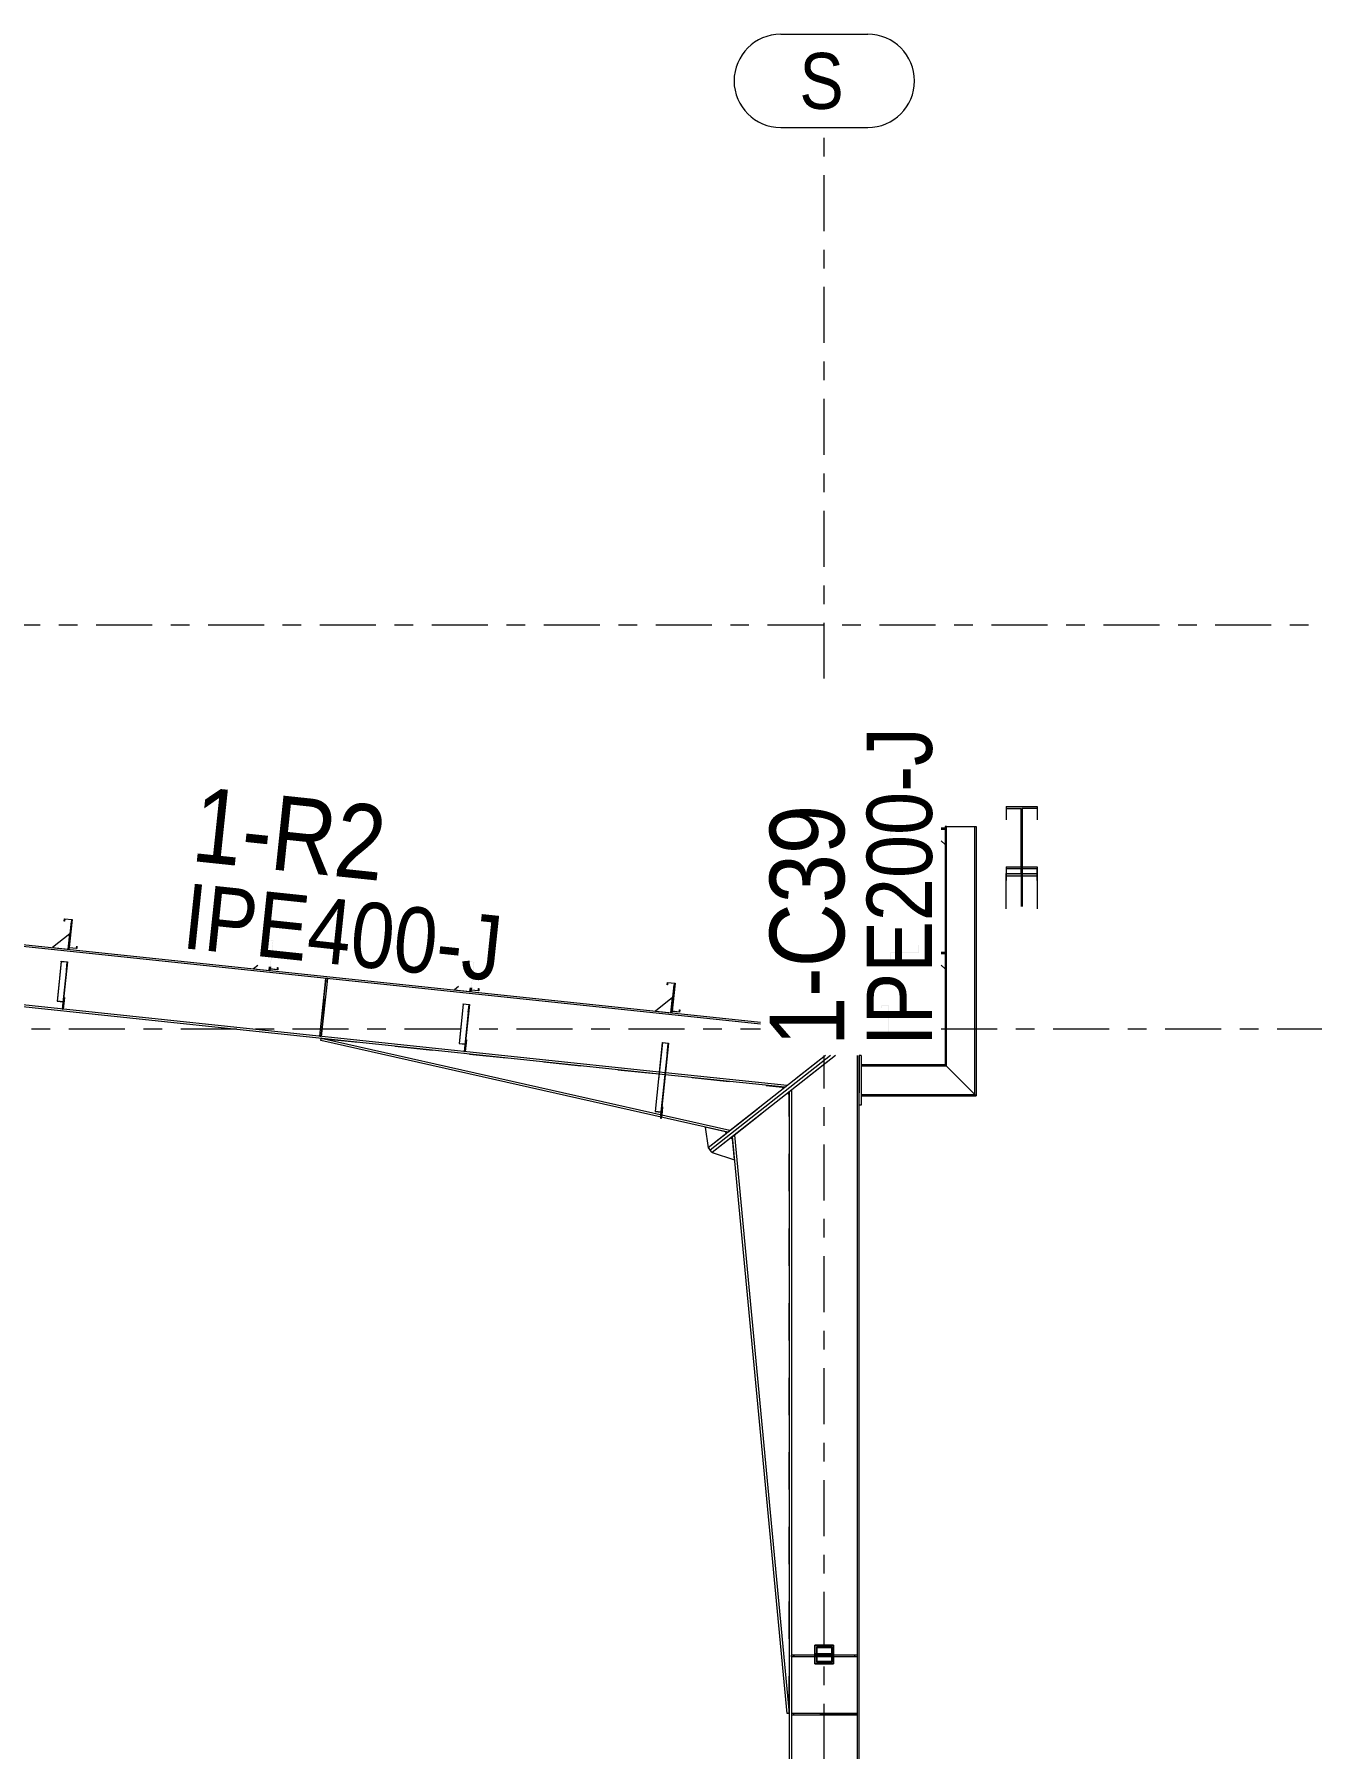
# Model space of a CAD drawing. Header units: millimetres. Extents: x -79 to 743, y -408 to 166.
# Drawn here: x 485.2 to 554.3, y -318.8 to -226.9 of the extents above; entities that cross this region are included whole.
import ezdxf

# ---------------------------------------------------------------- set-up
doc = ezdxf.new("R2010")
doc.units = ezdxf.units.MM
for name, pattern in [('XKITLINE00', [0]), ('XKITLINE02', [4, 2, -2]), ('XKITLINE03', [6, 3, -1, 1, -1])]:
    doc.linetypes.add(name, pattern=pattern)
for name, color, linetype, lineweight in [('Part', 2, 'Continuous', 0), ('PartMark', 7, 'Continuous', 0), ('S-grid', 1, 'Continuous', 0)]:
    doc.layers.add(name, color=color, linetype=linetype, lineweight=lineweight)
doc.styles.add('ARIAL', font='ARIAL.TTF')

# ---------------------------------------------------------------- blocks, each defined once
blk = doc.blocks.new('*A178')
at = {"layer": 'Part'}
blk.add_hatch(color=3, dxfattribs=at).paths.add_polyline_path([(532.532, -269.068), (532.532, -269.053), (532.657, -269.053), (532.657, -269.47), (531.156, -269.47), (531.156, -269.856), (531.266, -269.856), (531.266, -269.871), (531.141, -269.871), (531.141, -269.455), (532.642, -269.455), (532.642, -269.068)], flags=17)
blk = doc.blocks.new('*A179')
at = {"layer": 'Part'}
blk.add_hatch(color=3, dxfattribs=at).paths.add_polyline_path([(530.642, -279.113), (530.642, -278.988), (531.059, -278.988), (531.059, -280.505), (530.642, -280.505), (530.642, -280.38), (530.657, -280.38), (530.657, -280.49), (531.044, -280.49), (531.044, -279.003), (530.657, -279.003), (530.657, -279.113)], flags=17)
blk = doc.blocks.new('*A180')
at = {"layer": 'Part'}
blk.add_hatch(color=3, dxfattribs=at).paths.add_polyline_path([(508.228, -278.897), (508.23, -278.876), (508.561, -278.911), (508.517, -279.33), (508.5, -279.329), (508.542, -278.93)], flags=17)
blk = doc.blocks.new('*A181')
at = {"layer": 'Part'}
blk.add_hatch(color=3, dxfattribs=at).paths.add_polyline_path([(518.901, -280.98), (518.904, -280.952), (519.236, -280.987), (519.177, -281.546), (519.16, -281.544), (519.216, -281.013)], flags=17)
blk = doc.blocks.new('*A182')
at = {"layer": 'Part'}
blk.add_hatch(color=3, dxfattribs=at).paths.add_polyline_path([(538.201, -271.65), (538.201, -271.901), (539.001, -271.901), (539.001, -272.014), (537.334, -272.014), (537.334, -271.901), (538.134, -271.901), (538.134, -271.65)], flags=17)
blk = doc.blocks.new('*A255')
at = {"layer": 'Part'}
h = blk.add_hatch(color=3, dxfattribs=at)
h.paths.add_polyline_path([(527.167, -314.189), (527.167, -313.355), (528.001, -313.355), (528.001, -314.189)], flags=17)
h.paths.add_polyline_path([(527.201, -313.389), (527.201, -314.155), (527.967, -314.155), (527.967, -313.389)])
blk = doc.blocks.new('*A259')
at = {"layer": 'Part'}
blk.add_hatch(color=3, dxfattribs=at).paths.add_polyline_path([(486.68, -276.624), (486.683, -276.603), (487.014, -276.638), (486.97, -277.058), (486.953, -277.056), (486.995, -276.657)], flags=17)
blk = doc.blocks.new('*A300')
at = {"layer": 'Part'}
blk.add_hatch(color=3, dxfattribs=at).paths.add_polyline_path([(532.532, -275.735), (532.532, -275.72), (532.657, -275.72), (532.657, -276.136), (531.156, -276.136), (531.156, -276.523), (531.266, -276.523), (531.266, -276.538), (531.141, -276.538), (531.141, -276.121), (532.642, -276.121), (532.642, -275.735)], flags=17)
blk = doc.blocks.new('*A301')
at = {"layer": 'Part'}
blk.add_hatch(color=3, dxfattribs=at).paths.add_polyline_path([(519.816, -279.312), (519.828, -279.203), (519.843, -279.204), (519.83, -279.329), (519.415, -279.285), (519.573, -277.791), (519.188, -277.751), (519.177, -277.86), (519.162, -277.859), (519.175, -277.734), (519.589, -277.778), (519.432, -279.272)], flags=17)
blk = doc.blocks.new('*A302')
at = {"layer": 'Part'}
blk.add_hatch(color=3, dxfattribs=at).paths.add_polyline_path([(519.816, -279.312), (519.828, -279.203), (519.843, -279.204), (519.83, -279.329), (519.415, -279.285), (519.573, -277.791), (519.188, -277.751), (519.177, -277.86), (519.162, -277.859), (519.175, -277.734), (519.589, -277.778), (519.432, -279.272)], flags=17)
blk = doc.blocks.new('*A303')
at = {"layer": 'Part'}
blk.add_hatch(color=3, dxfattribs=at).paths.add_polyline_path([(509.043, -278.176), (509.054, -278.066), (509.069, -278.068), (509.056, -278.192), (508.642, -278.149), (508.799, -276.655), (508.415, -276.615), (508.403, -276.724), (508.388, -276.722), (508.401, -276.598), (508.816, -276.642), (508.658, -278.135)], flags=17)
blk = doc.blocks.new('*A304')
at = {"layer": 'Part'}
blk.add_hatch(color=3, dxfattribs=at).paths.add_polyline_path([(509.043, -278.176), (509.054, -278.066), (509.069, -278.068), (509.056, -278.192), (508.642, -278.149), (508.799, -276.655), (508.415, -276.615), (508.403, -276.724), (508.388, -276.722), (508.401, -276.598), (508.816, -276.642), (508.658, -278.135)], flags=17)
blk = doc.blocks.new('*A305')
at = {"layer": 'Part'}
blk.add_hatch(color=3, dxfattribs=at).paths.add_polyline_path([(498.269, -277.039), (498.281, -276.93), (498.296, -276.932), (498.282, -277.056), (497.868, -277.012), (498.026, -275.519), (497.641, -275.478), (497.629, -275.588), (497.615, -275.586), (497.628, -275.462), (498.042, -275.505), (497.885, -276.999)], flags=17)
blk = doc.blocks.new('*A306')
at = {"layer": 'Part'}
blk.add_hatch(color=3, dxfattribs=at).paths.add_polyline_path([(498.269, -277.039), (498.281, -276.93), (498.296, -276.932), (498.282, -277.056), (497.868, -277.012), (498.026, -275.519), (497.641, -275.478), (497.629, -275.588), (497.615, -275.586), (497.628, -275.462), (498.042, -275.505), (497.885, -276.999)], flags=17)
blk = doc.blocks.new('*A307')
at = {"layer": 'Part'}
blk.add_hatch(color=3, dxfattribs=at).paths.add_polyline_path([(487.495, -275.903), (487.507, -275.794), (487.522, -275.795), (487.509, -275.919), (487.094, -275.876), (487.252, -274.382), (486.867, -274.342), (486.856, -274.451), (486.841, -274.45), (486.854, -274.325), (487.268, -274.369), (487.111, -275.862)], flags=17)
blk = doc.blocks.new('*A308')
at = {"layer": 'Part'}
blk.add_hatch(color=3, dxfattribs=at).paths.add_polyline_path([(487.495, -275.903), (487.507, -275.794), (487.522, -275.795), (487.509, -275.919), (487.094, -275.876), (487.252, -274.382), (486.867, -274.342), (486.856, -274.451), (486.841, -274.45), (486.854, -274.325), (487.268, -274.369), (487.111, -275.862)], flags=17)
blk = doc.blocks.new('*A319')
at = {"layer": 'Part'}
blk.add_hatch(color=3, dxfattribs=at).paths.add_polyline_path([(537.334, -268.407), (537.334, -268.298), (539.001, -268.298), (539.001, -268.407), (538.201, -268.407), (538.201, -271.541), (539.001, -271.541), (539.001, -271.65), (537.334, -271.65), (537.334, -271.541), (538.134, -271.541), (538.134, -268.407)], flags=17)
blk = doc.blocks.new('*A1016')
at = {"layer": 'S-grid', "color": 1, "linetype": 'XKITLINE03', "lineweight": 0}
blk.add_line((416.548, -258.564), (554.251, -258.564), dxfattribs=at)
blk = doc.blocks.new('*A1017')
at = {"layer": 'S-grid', "color": 1, "linetype": 'XKITLINE03', "lineweight": 0}
for p, q in [((-34.916, -280.23), (524.159, -280.23)), ((533.859, -280.23), (554.251, -280.23))]:
    blk.add_line(p, q, dxfattribs=at)
blk = doc.blocks.new('*A1020')
at = {"layer": 'Part', "color": 7, "linetype": 'XKITLINE02', "lineweight": 0}
for p, q in [((486.683, -276.603), (486.457, -278.743)), ((486.995, -276.657), (486.746, -279.024)), ((486.762, -279.026), (487.014, -276.638)), ((486.457, -278.743), (486.772, -278.776)), ((486.458, -278.729), (486.79, -278.764)), ((486.746, -279.024), (486.762, -279.026))]:
    blk.add_line(p, q, dxfattribs=at)
blk = doc.blocks.new('*A1021')
at = {"layer": 'Part', "color": 2, "linetype": 'XKITLINE00', "lineweight": 0}
for p, q in [((487.202, -274.463), (487.044, -275.954)), ((487.243, -274.467), (487.202, -274.463)), ((487.094, -275.876), (487.086, -275.959))]:
    blk.add_line(p, q, dxfattribs=at)
at = {"layer": 'Part', "color": 7, "linetype": 'XKITLINE02', "lineweight": 0}
for p, q in [((487.094, -275.876), (487.243, -274.467)), ((487.086, -275.959), (487.044, -275.954))]:
    blk.add_line(p, q, dxfattribs=at)
blk = doc.blocks.new('*A1022')
at = {"layer": 'Part', "color": 2, "linetype": 'XKITLINE00', "lineweight": 0}
blk.add_line((487.132, -275.126), (486.216, -275.867), dxfattribs=at)
at = {"layer": 'Part', "color": 7, "linetype": 'XKITLINE02', "lineweight": 0}
for p, q in [((487.044, -275.954), (487.132, -275.126)), ((486.216, -275.867), (487.044, -275.954))]:
    blk.add_line(p, q, dxfattribs=at)
blk = doc.blocks.new('*A1023')
at = {"layer": 'Part', "color": 2, "linetype": 'XKITLINE00', "lineweight": 0}
for p, q in [((486.747, -279.166), (486.786, -278.804)), ((486.854, -278.549), (486.789, -279.17)), ((486.813, -278.544), (486.854, -278.549))]:
    blk.add_line(p, q, dxfattribs=at)
at = {"layer": 'Part', "color": 7, "linetype": 'XKITLINE02', "lineweight": 0}
for p, q in [((486.789, -279.17), (486.747, -279.166)), ((486.761, -279.042), (486.802, -279.046)), ((486.786, -278.804), (486.813, -278.544))]:
    blk.add_line(p, q, dxfattribs=at)
blk = doc.blocks.new('*A1024')
at = {"layer": 'Part', "color": 7, "linetype": 'XKITLINE02', "lineweight": 0}
for p, q in [((486.813, -278.544), (486.747, -279.166)), ((486.747, -279.166), (486.789, -279.17)), ((486.761, -279.042), (486.802, -279.046)), ((486.789, -279.17), (486.854, -278.549)), ((486.854, -278.549), (486.813, -278.544))]:
    blk.add_line(p, q, dxfattribs=at)
blk = doc.blocks.new('*A1029')
at = {"layer": 'Part', "color": 2, "linetype": 'XKITLINE00', "lineweight": 0}
for p, q in [((500.586, -280.843), (500.609, -280.737)), ((522.417, -285.767), (500.586, -280.843)), ((522.527, -285.681), (500.609, -280.737)), ((525.375, -283.436), (525.348, -283.346))]:
    blk.add_line(p, q, dxfattribs=at)
at = {"layer": 'Part', "color": 7, "linetype": 'XKITLINE02', "lineweight": 0}
for p, q in [((500.609, -280.737), (525.348, -283.346)), ((522.417, -285.767), (525.375, -283.436)), ((522.527, -285.681), (525.374, -283.434)), ((525.348, -283.346), (525.374, -283.434)), ((525.374, -283.434), (525.375, -283.436))]:
    blk.add_line(p, q, dxfattribs=at)
blk = doc.blocks.new('*A1030')
at = {"layer": 'Part', "color": 2, "linetype": 'XKITLINE00', "lineweight": 0}
for p, q in [((497.839, -276.892), (497.818, -277.091)), ((497.868, -277.012), (497.859, -277.095))]:
    blk.add_line(p, q, dxfattribs=at)
at = {"layer": 'Part', "color": 7, "linetype": 'XKITLINE02', "lineweight": 0}
for p, q in [((497.859, -277.095), (497.818, -277.091)), ((497.868, -277.012), (497.88, -276.896))]:
    blk.add_line(p, q, dxfattribs=at)
blk = doc.blocks.new('*A1031')
at = {"layer": 'Part', "color": 2, "linetype": 'XKITLINE00', "lineweight": 0}
blk.add_line((497.209, -276.825), (496.989, -277.003), dxfattribs=at)
at = {"layer": 'Part', "color": 7, "linetype": 'XKITLINE02', "lineweight": 0}
for p, q in [((496.989, -277.003), (497.818, -277.091)), ((497.818, -277.091), (497.839, -276.892))]:
    blk.add_line(p, q, dxfattribs=at)
blk = doc.blocks.new('*A1032')
at = {"layer": 'Part', "color": 2, "linetype": 'XKITLINE00', "lineweight": 0}
for p, q in [((500.538, -280.62), (500.865, -277.521)), ((500.948, -277.53), (500.621, -280.629))]:
    blk.add_line(p, q, dxfattribs=at)
at = {"layer": 'Part', "color": 7, "linetype": 'XKITLINE02', "lineweight": 0}
for p, q in [((500.948, -277.53), (500.865, -277.521)), ((500.852, -277.645), (500.935, -277.654)), ((500.621, -280.629), (500.538, -280.62)), ((500.634, -280.505), (500.551, -280.496))]:
    blk.add_line(p, q, dxfattribs=at)
blk = doc.blocks.new('*A1033')
at = {"layer": 'Part', "color": 7, "linetype": 'XKITLINE02', "lineweight": 0}
for p, q in [((500.865, -277.521), (500.538, -280.62)), ((500.621, -280.629), (500.948, -277.53)), ((500.948, -277.53), (500.865, -277.521)), ((500.852, -277.645), (500.935, -277.654)), ((500.538, -280.62), (500.621, -280.629)), ((500.551, -280.496), (500.634, -280.505))]:
    blk.add_line(p, q, dxfattribs=at)
blk = doc.blocks.new('*A1034')
at = {"layer": 'Part', "color": 2, "linetype": 'XKITLINE00', "lineweight": 0}
for p, q in [((508.228, -278.897), (508.004, -281.015)), ((508.228, -278.897), (508.23, -278.876)), ((508.542, -278.93), (508.228, -278.897)), ((508.23, -278.876), (508.561, -278.911)), ((508.5, -279.329), (508.293, -281.297)), ((508.561, -278.911), (508.333, -281.077)), ((508.5, -279.329), (508.542, -278.93)), ((508.5, -279.329), (508.517, -279.33)), ((508.004, -281.015), (508.319, -281.048)), ((508.293, -281.297), (508.309, -281.299))]:
    blk.add_line(p, q, dxfattribs=at)
at = {"layer": 'Part', "color": 7, "linetype": 'XKITLINE02', "lineweight": 0}
for p, q in [((508.005, -281.002), (508.337, -281.037)), ((508.309, -281.299), (508.333, -281.077))]:
    blk.add_line(p, q, dxfattribs=at)
blk = doc.blocks.new('*A1035')
at = {"layer": 'Part', "color": 7, "linetype": 'XKITLINE02', "lineweight": 0}
for p, q in [((508.23, -278.876), (508.004, -281.015)), ((508.542, -278.93), (508.293, -281.297)), ((508.309, -281.299), (508.561, -278.911)), ((508.004, -281.015), (508.319, -281.048)), ((508.005, -281.002), (508.337, -281.037)), ((508.293, -281.297), (508.309, -281.299))]:
    blk.add_line(p, q, dxfattribs=at)
blk = doc.blocks.new('*A1036')
at = {"layer": 'Part', "color": 2, "linetype": 'XKITLINE00', "lineweight": 0}
for p, q in [((508.612, -278.028), (508.591, -278.227)), ((508.642, -278.149), (508.633, -278.231))]:
    blk.add_line(p, q, dxfattribs=at)
at = {"layer": 'Part', "color": 7, "linetype": 'XKITLINE02', "lineweight": 0}
for p, q in [((508.633, -278.231), (508.591, -278.227)), ((508.642, -278.149), (508.654, -278.032))]:
    blk.add_line(p, q, dxfattribs=at)
blk = doc.blocks.new('*A1037')
at = {"layer": 'Part', "color": 2, "linetype": 'XKITLINE00', "lineweight": 0}
blk.add_line((507.983, -277.962), (507.763, -278.14), dxfattribs=at)
at = {"layer": 'Part', "color": 7, "linetype": 'XKITLINE02', "lineweight": 0}
for p, q in [((507.763, -278.14), (508.591, -278.227)), ((508.591, -278.227), (508.612, -278.028))]:
    blk.add_line(p, q, dxfattribs=at)
blk = doc.blocks.new('*A1038')
at = {"layer": 'Part', "color": 2, "linetype": 'XKITLINE00', "lineweight": 0}
for p, q in [((518.901, -280.98), (518.513, -284.662)), ((519.236, -280.987), (518.855, -284.595)), ((518.901, -280.98), (518.904, -280.952)), ((519.216, -281.013), (518.901, -280.98)), ((518.904, -280.952), (519.236, -280.987)), ((519.16, -281.544), (519.216, -281.013)), ((519.16, -281.544), (518.812, -284.843)), ((519.16, -281.544), (519.177, -281.546)), ((518.513, -284.662), (518.828, -284.696))]:
    blk.add_line(p, q, dxfattribs=at)
at = {"layer": 'Part', "color": 7, "linetype": 'XKITLINE02', "lineweight": 0}
for p, q in [((518.845, -284.688), (518.514, -284.653)), ((518.812, -284.843), (518.808, -284.882)), ((518.808, -284.882), (518.825, -284.884)), ((518.855, -284.595), (518.825, -284.884))]:
    blk.add_line(p, q, dxfattribs=at)
blk = doc.blocks.new('*A1039')
at = {"layer": 'Part', "color": 7, "linetype": 'XKITLINE02', "lineweight": 0}
for p, q in [((518.904, -280.952), (518.513, -284.662)), ((519.216, -281.013), (518.808, -284.882)), ((518.825, -284.884), (519.236, -280.987)), ((518.513, -284.662), (518.828, -284.696)), ((518.514, -284.653), (518.845, -284.688)), ((518.808, -284.882), (518.825, -284.884))]:
    blk.add_line(p, q, dxfattribs=at)
blk = doc.blocks.new('*A1040')
at = {"layer": 'Part', "color": 2, "linetype": 'XKITLINE00', "lineweight": 0}
for p, q in [((519.522, -277.872), (519.365, -279.363)), ((519.564, -277.876), (519.522, -277.872)), ((519.415, -279.285), (519.406, -279.368))]:
    blk.add_line(p, q, dxfattribs=at)
at = {"layer": 'Part', "color": 7, "linetype": 'XKITLINE02', "lineweight": 0}
for p, q in [((519.415, -279.285), (519.564, -277.876)), ((519.406, -279.368), (519.365, -279.363))]:
    blk.add_line(p, q, dxfattribs=at)
blk = doc.blocks.new('*A1041')
at = {"layer": 'Part', "color": 2, "linetype": 'XKITLINE00', "lineweight": 0}
blk.add_line((519.452, -278.535), (518.536, -279.276), dxfattribs=at)
at = {"layer": 'Part', "color": 7, "linetype": 'XKITLINE02', "lineweight": 0}
for p, q in [((519.365, -279.363), (519.452, -278.535)), ((518.536, -279.276), (519.365, -279.363))]:
    blk.add_line(p, q, dxfattribs=at)
blk = doc.blocks.new('*A1042')
at = {"layer": 'Part', "color": 2, "linetype": 'XKITLINE00', "lineweight": 0}
for p, q in [((508.295, -281.439), (508.333, -281.077)), ((508.402, -280.821), (508.336, -281.443)), ((508.36, -280.817), (508.402, -280.821))]:
    blk.add_line(p, q, dxfattribs=at)
at = {"layer": 'Part', "color": 7, "linetype": 'XKITLINE02', "lineweight": 0}
for p, q in [((508.333, -281.077), (508.36, -280.817)), ((508.336, -281.443), (508.295, -281.439)), ((508.308, -281.314), (508.349, -281.319))]:
    blk.add_line(p, q, dxfattribs=at)
blk = doc.blocks.new('*A1043')
at = {"layer": 'Part', "color": 7, "linetype": 'XKITLINE02', "lineweight": 0}
for p, q in [((508.36, -280.817), (508.295, -281.439)), ((508.336, -281.443), (508.402, -280.821)), ((508.402, -280.821), (508.36, -280.817)), ((508.295, -281.439), (508.336, -281.443)), ((508.308, -281.314), (508.349, -281.319))]:
    blk.add_line(p, q, dxfattribs=at)
blk = doc.blocks.new('*A1044')
at = {"layer": 'Part', "color": 2, "linetype": 'XKITLINE00', "lineweight": 0}
for p, q in [((518.817, -284.955), (518.811, -285.017)), ((518.855, -284.595), (518.829, -284.847)), ((518.852, -285.021), (518.858, -284.964)), ((518.918, -284.4), (518.869, -284.856)), ((518.876, -284.395), (518.918, -284.4)), ((518.852, -285.021), (518.811, -285.017))]:
    blk.add_line(p, q, dxfattribs=at)
at = {"layer": 'Part', "color": 7, "linetype": 'XKITLINE02', "lineweight": 0}
for p, q in [((518.829, -284.847), (518.817, -284.955)), ((518.824, -284.893), (518.865, -284.897)), ((518.855, -284.595), (518.876, -284.395)), ((518.869, -284.856), (518.858, -284.964))]:
    blk.add_line(p, q, dxfattribs=at)
blk = doc.blocks.new('*A1045')
at = {"layer": 'Part', "color": 7, "linetype": 'XKITLINE02', "lineweight": 0}
for p, q in [((518.876, -284.395), (518.811, -285.017)), ((518.824, -284.893), (518.865, -284.897)), ((518.852, -285.021), (518.918, -284.4)), ((518.918, -284.4), (518.876, -284.395)), ((518.811, -285.017), (518.852, -285.021))]:
    blk.add_line(p, q, dxfattribs=at)
blk = doc.blocks.new('*A1046')
at = {"layer": 'Part', "color": 2, "linetype": 'XKITLINE00', "lineweight": 0}
for p, q in [((537.334, -273.786), (537.334, -271.901)), ((537.334, -271.901), (538.134, -271.901)), ((537.334, -272.014), (539.001, -272.014)), ((538.134, -271.901), (538.134, -271.65)), ((538.134, -271.65), (538.201, -271.65)), ((538.201, -271.65), (538.201, -271.901)), ((538.201, -271.901), (539.001, -271.901)), ((539.001, -271.901), (539.001, -273.786))]:
    blk.add_line(p, q, dxfattribs=at)
at = {"layer": 'Part', "color": 7, "linetype": 'XKITLINE02', "lineweight": 0}
for p, q in [((538.134, -271.901), (538.134, -273.672)), ((538.201, -271.901), (538.201, -273.672))]:
    blk.add_line(p, q, dxfattribs=at)
blk = doc.blocks.new('*A1047')
at = {"layer": 'Part', "color": 2, "linetype": 'XKITLINE00', "lineweight": 0}
for p, q in [((534.059, -269.371), (534.059, -269.47)), ((534.13, -269.371), (534.059, -269.371)), ((534.059, -269.511), (534.059, -276.136)), ((534.13, -282.218), (534.13, -269.371)), ((534.13, -269.371), (535.655, -269.371)), ((535.655, -283.743), (535.655, -269.371)), ((535.655, -269.371), (535.726, -269.371)), ((535.726, -269.371), (535.726, -283.814)), ((534.059, -276.178), (534.059, -282.147)), ((534.13, -282.218), (534.059, -282.147)), ((535.726, -283.814), (534.13, -282.218))]:
    blk.add_line(p, q, dxfattribs=at)
at = {"layer": 'Part', "color": 7, "linetype": 'XKITLINE02', "lineweight": 0}
for p, q in [((534.059, -269.371), (534.13, -269.371)), ((534.059, -269.47), (534.059, -269.511)), ((535.655, -269.371), (535.726, -269.371)), ((534.059, -276.136), (534.059, -276.178))]:
    blk.add_line(p, q, dxfattribs=at)
blk = doc.blocks.new('*A1048')
at = {"layer": 'Part', "color": 2, "linetype": 'XKITLINE00', "lineweight": 0}
for p, q in [((527.644, -281.647), (521.362, -286.599)), ((527.913, -281.647), (521.465, -286.73)), ((521.362, -286.599), (521.465, -286.73))]:
    blk.add_line(p, q, dxfattribs=at)
blk = doc.blocks.new('*A1049')
at = {"layer": 'Part', "color": 2, "linetype": 'XKITLINE00', "lineweight": 0}
for p, q in [((527.913, -281.647), (521.465, -286.73)), ((528.182, -281.647), (521.568, -286.861)), ((521.568, -286.861), (521.465, -286.73))]:
    blk.add_line(p, q, dxfattribs=at)
blk = doc.blocks.new('*A1050')
at = {"layer": 'Part', "color": 7, "linetype": 'XKITLINE02', "lineweight": 0}
for p, q in [((533.859, -276.178), (534.059, -276.178)), ((534.059, -276.178), (534.059, -277.011))]:
    blk.add_line(p, q, dxfattribs=at)
at = {"layer": 'Part', "color": 2, "linetype": 'XKITLINE00', "lineweight": 0}
blk.add_line((534.059, -277.011), (533.859, -276.811), dxfattribs=at)
blk = doc.blocks.new('*A1051')
at = {"layer": 'Part', "color": 2, "linetype": 'XKITLINE00', "lineweight": 0}
for p, q in [((534.059, -276.136), (533.859, -276.136)), ((533.859, -276.178), (534.059, -276.178)), ((534.059, -276.178), (534.059, -276.136))]:
    blk.add_line(p, q, dxfattribs=at)
blk = doc.blocks.new('*A1052')
at = {"layer": 'Part', "color": 2, "linetype": 'XKITLINE00', "lineweight": 0}
for p, q in [((529.559, -281.647), (529.459, -281.647)), ((529.559, -281.647), (529.559, -284.314)), ((529.559, -284.314), (529.459, -284.314))]:
    blk.add_line(p, q, dxfattribs=at)
at = {"layer": 'Part', "color": 7, "linetype": 'XKITLINE02', "lineweight": 0}
blk.add_line((529.459, -281.647), (529.459, -284.314), dxfattribs=at)
blk = doc.blocks.new('*A1053')
at = {"layer": 'Part', "color": 2, "linetype": 'XKITLINE00', "lineweight": 0}
for p, q in [((534.059, -282.147), (529.559, -282.147)), ((535.655, -283.743), (534.059, -282.147)), ((534.13, -282.218), (529.559, -282.218)), ((529.559, -283.743), (535.655, -283.743)), ((529.559, -283.814), (535.726, -283.814)), ((535.655, -283.743), (535.726, -283.814))]:
    blk.add_line(p, q, dxfattribs=at)
at = {"layer": 'Part', "color": 7, "linetype": 'XKITLINE02', "lineweight": 0}
blk.add_line((529.559, -282.147), (529.559, -283.814), dxfattribs=at)
blk = doc.blocks.new('*A1057')
at = {"layer": 'Part', "color": 7, "linetype": 'XKITLINE02', "lineweight": 0}
for p, q in [((522.557, -286.082), (521.568, -286.861)), ((522.773, -287.249), (522.667, -286.129))]:
    blk.add_line(p, q, dxfattribs=at)
at = {"layer": 'Part', "color": 2, "linetype": 'XKITLINE00', "lineweight": 0}
for p, q in [((522.667, -286.129), (522.557, -286.082)), ((521.568, -286.861), (522.773, -287.249))]:
    blk.add_line(p, q, dxfattribs=at)
blk = doc.blocks.new('*A1058')
at = {"layer": 'Part', "color": 2, "linetype": 'XKITLINE00', "lineweight": 0}
for p, q in [((521.198, -285.492), (521.362, -286.599)), ((522.295, -285.74), (522.319, -285.845))]:
    blk.add_line(p, q, dxfattribs=at)
at = {"layer": 'Part', "color": 7, "linetype": 'XKITLINE02', "lineweight": 0}
for p, q in [((522.295, -285.74), (521.198, -285.492)), ((522.319, -285.845), (521.362, -286.599))]:
    blk.add_line(p, q, dxfattribs=at)
blk = doc.blocks.new('*A1060')
at = {"layer": 'Part', "color": 7, "linetype": 'XKITLINE02', "lineweight": 0}
for p, q in [((533.859, -269.511), (534.059, -269.511)), ((534.059, -269.511), (534.059, -270.345))]:
    blk.add_line(p, q, dxfattribs=at)
at = {"layer": 'Part', "color": 2, "linetype": 'XKITLINE00', "lineweight": 0}
blk.add_line((534.059, -270.345), (533.859, -270.145), dxfattribs=at)
blk = doc.blocks.new('*A1061')
at = {"layer": 'Part', "color": 2, "linetype": 'XKITLINE00', "lineweight": 0}
for p, q in [((534.059, -269.47), (533.859, -269.47)), ((533.859, -269.511), (534.059, -269.511)), ((534.059, -269.511), (534.059, -269.47))]:
    blk.add_line(p, q, dxfattribs=at)
blk = doc.blocks.new('*A1284')
at = {"layer": 'S-grid', "color": 1, "linetype": 'XKITLINE03', "lineweight": 0}
for p, q in [((527.584, -261.447), (527.584, -231.897)), ((527.584, -373.42), (527.584, -281.647))]:
    blk.add_line(p, q, dxfattribs=at)
at = {"layer": 'S-grid', "color": 3, "style": 'ARIAL', "width": 0.85}
blk.add_text('S', height=3, dxfattribs=at).set_placement((526.249, -230.897))
blk = doc.blocks.new('*A1285')
at = {"layer": 'S-grid', "color": 1, "linetype": 'XKITLINE00', "lineweight": 0}
for p, q in [((525.249, -226.897), (529.918, -226.897)), ((525.249, -231.897), (529.918, -231.897))]:
    blk.add_line(p, q, dxfattribs=at)
for centre, start, end in [((525.249, -229.397), 90, 270), ((529.918, -229.397), 270, 90)]:
    blk.add_arc(centre, 2.5, start, end, dxfattribs=at)
blk = doc.blocks.new('*A1297')
at = {"layer": 'Part', "color": 2, "linetype": 'XKITLINE00', "lineweight": 0}
for p, q in [((537.334, -268.298), (539.001, -268.298)), ((537.334, -268.298), (537.334, -269.022)), ((537.334, -268.407), (538.134, -268.407)), ((538.134, -271.541), (538.134, -268.407)), ((539.001, -268.407), (538.201, -268.407)), ((538.201, -268.407), (538.201, -271.541)), ((539.001, -268.298), (539.001, -269.022)), ((537.334, -271.541), (537.334, -271.901)), ((537.334, -271.541), (538.134, -271.541)), ((539.001, -271.65), (537.334, -271.65)), ((538.201, -271.541), (539.001, -271.541)), ((539.001, -271.541), (539.001, -271.901))]:
    blk.add_line(p, q, dxfattribs=at)
at = {"layer": 'Part', "color": 7, "linetype": 'XKITLINE02', "lineweight": 0}
for p, q in [((537.334, -271.901), (537.334, -272.265)), ((538.134, -271.541), (538.134, -272.156)), ((538.201, -271.541), (538.201, -272.156)), ((539.001, -272.265), (539.001, -271.65))]:
    blk.add_line(p, q, dxfattribs=at)
blk = doc.blocks.new('*A1298')
at = {"layer": 'Part', "color": 7, "linetype": 'XKITLINE02', "lineweight": 0}
for p, q in [((429.782, -273.266), (430.132, -269.951)), ((432.868, -273.592), (432.537, -273.557)), ((432.88, -273.484), (432.548, -273.449)), ((527.644, -281.647), (525.472, -283.359)), ((519.057, -282.683), (518.725, -282.648)), ((519.068, -282.575), (518.737, -282.54))]:
    blk.add_line(p, q, dxfattribs=at)
at = {"layer": 'Part', "color": 2, "linetype": 'XKITLINE00', "lineweight": 0}
for p, q in [((524.159, -279.978), (430.121, -270.059)), ((430.132, -269.951), (524.159, -279.869)), ((432.537, -273.557), (429.782, -273.266)), ((432.548, -273.449), (429.794, -273.159)), ((518.725, -282.648), (432.868, -273.592)), ((518.737, -282.54), (432.88, -273.484)), ((525.472, -283.359), (519.057, -282.683)), ((525.593, -283.263), (519.068, -282.575))]:
    blk.add_line(p, q, dxfattribs=at)
blk = doc.blocks.new('*A1299')
at = {"layer": 'Part', "color": 7, "linetype": 'XKITLINE02', "lineweight": 0}
for p, q in [((528.182, -281.647), (525.709, -283.597)), ((525.826, -313.814), (525.826, -313.897)), ((529.342, -313.814), (529.342, -313.897)), ((525.709, -355.272), (529.459, -355.272))]:
    blk.add_line(p, q, dxfattribs=at)
at = {"layer": 'Part', "color": 2, "linetype": 'XKITLINE00', "lineweight": 0}
for p, q in [((529.342, -281.647), (529.342, -313.814)), ((529.459, -355.272), (529.459, -281.647)), ((525.709, -283.597), (525.709, -355.272)), ((525.826, -283.505), (525.826, -313.814)), ((525.826, -313.897), (525.826, -355.272)), ((529.342, -313.897), (529.342, -355.272))]:
    blk.add_line(p, q, dxfattribs=at)
blk = doc.blocks.new('*A1300')
at = {"layer": 'Part', "color": 7, "linetype": 'XKITLINE02', "lineweight": 0}
for p, q in [((522.655, -286.004), (525.612, -283.673)), ((525.612, -283.673), (525.709, -283.719)), ((525.709, -316.93), (525.709, -283.719)), ((525.709, -316.93), (525.709, -283.719)), ((525.709, -283.719), (525.709, -283.719))]:
    blk.add_line(p, q, dxfattribs=at)
at = {"layer": 'Part', "color": 2, "linetype": 'XKITLINE00', "lineweight": 0}
for p, q in [((525.709, -283.719), (525.612, -283.673)), ((525.593, -316.941), (522.655, -286.004)), ((522.764, -285.918), (525.709, -316.93)), ((525.709, -316.93), (525.593, -316.941))]:
    blk.add_line(p, q, dxfattribs=at)
blk = doc.blocks.new('*A1301')
at = {"layer": 'Part', "color": 2, "linetype": 'XKITLINE00', "lineweight": 0}
for p, q in [((527.167, -313.355), (527.167, -314.189)), ((527.167, -313.355), (528.001, -313.355)), ((527.201, -314.155), (527.201, -313.389)), ((527.201, -313.389), (527.967, -313.389)), ((527.967, -313.389), (527.967, -314.155)), ((528.001, -313.355), (528.001, -314.189)), ((528.001, -314.189), (527.167, -314.189)), ((527.967, -314.155), (527.201, -314.155))]:
    blk.add_line(p, q, dxfattribs=at)
blk = doc.blocks.new('*A1303')
at = {"layer": 'Part', "color": 7, "linetype": 'XKITLINE02', "lineweight": 0}
for p, q in [((529.342, -316.93), (525.826, -316.93)), ((525.826, -316.93), (525.826, -317.013)), ((529.342, -317.013), (525.826, -317.013)), ((525.951, -317.013), (525.951, -316.93)), ((529.217, -317.013), (529.217, -316.93)), ((529.342, -317.013), (529.342, -316.93))]:
    blk.add_line(p, q, dxfattribs=at)
blk = doc.blocks.new('*A1304')
at = {"layer": 'Part', "color": 2, "linetype": 'XKITLINE00', "lineweight": 0}
for p, q in [((529.342, -316.93), (525.826, -316.93)), ((525.826, -317.013), (529.342, -317.013))]:
    blk.add_line(p, q, dxfattribs=at)
at = {"layer": 'Part', "color": 7, "linetype": 'XKITLINE02', "lineweight": 0}
for p, q in [((525.826, -316.93), (525.826, -317.013)), ((525.951, -317.013), (525.951, -316.93)), ((529.217, -317.013), (529.217, -316.93)), ((529.342, -316.93), (529.342, -317.013))]:
    blk.add_line(p, q, dxfattribs=at)
blk = doc.blocks.new('*A1305')
at = {"layer": 'Part', "color": 2, "linetype": 'XKITLINE00', "lineweight": 0}
for p, q in [((527.084, -313.814), (525.826, -313.814)), ((525.826, -313.897), (525.826, -313.814)), ((527.084, -313.897), (525.826, -313.897)), ((529.342, -313.814), (528.084, -313.814)), ((529.342, -313.897), (528.084, -313.897)), ((529.342, -313.814), (529.342, -313.897))]:
    blk.add_line(p, q, dxfattribs=at)
at = {"layer": 'Part', "color": 7, "linetype": 'XKITLINE02', "lineweight": 0}
for p, q in [((525.951, -313.897), (525.951, -313.814)), ((528.084, -313.814), (527.084, -313.814)), ((528.084, -313.897), (527.084, -313.897)), ((529.217, -313.897), (529.217, -313.814))]:
    blk.add_line(p, q, dxfattribs=at)
blk = doc.blocks.new('*A1306')
at = {"layer": 'Part', "color": 7, "linetype": 'XKITLINE02', "lineweight": 0}
for p, q in [((527.084, -313.814), (527.084, -313.73)), ((527.084, -313.73), (528.084, -313.73)), ((528.084, -313.814), (527.084, -313.814)), ((528.084, -313.73), (528.084, -313.814))]:
    blk.add_line(p, q, dxfattribs=at)
blk = doc.blocks.new('*A1307')
at = {"layer": 'Part', "color": 2, "linetype": 'XKITLINE00', "lineweight": 0}
for p, q in [((528.084, -313.272), (527.084, -313.272)), ((527.084, -313.272), (527.084, -314.272)), ((528.084, -314.272), (528.084, -313.272)), ((527.084, -314.272), (528.084, -314.272))]:
    blk.add_line(p, q, dxfattribs=at)
blk = doc.blocks.new('*A1308')
at = {"layer": 'Part', "color": 7, "linetype": 'XKITLINE02', "lineweight": 0}
for p, q in [((529.342, -313.814), (525.826, -313.814)), ((525.826, -313.897), (525.826, -313.814)), ((529.342, -313.897), (525.826, -313.897)), ((525.951, -313.814), (525.951, -313.897)), ((529.217, -313.897), (529.217, -313.814)), ((529.342, -313.814), (529.342, -313.897))]:
    blk.add_line(p, q, dxfattribs=at)
blk = doc.blocks.new('*A1309')
at = {"layer": 'Part', "color": 7, "linetype": 'XKITLINE02', "lineweight": 0}
for p, q in [((527.084, -313.73), (527.084, -313.814)), ((528.084, -313.73), (527.084, -313.73)), ((527.084, -313.814), (528.084, -313.814)), ((528.084, -313.814), (528.084, -313.73))]:
    blk.add_line(p, q, dxfattribs=at)
blk = doc.blocks.new('*A1310')
at = {"layer": 'Part', "color": 7, "linetype": 'XKITLINE02', "lineweight": 0}
for p, q in [((527.084, -313.272), (528.084, -313.272)), ((527.084, -314.272), (527.084, -313.272)), ((528.084, -313.272), (528.084, -314.272)), ((528.084, -314.272), (527.084, -314.272))]:
    blk.add_line(p, q, dxfattribs=at)
blk = doc.blocks.new('*A1311')
at = {"layer": 'Part', "color": 7, "linetype": 'XKITLINE02', "lineweight": 0}
for p, q in [((528.001, -313.355), (527.167, -313.355)), ((527.167, -313.355), (527.167, -314.189)), ((527.201, -314.155), (527.201, -313.389)), ((527.201, -313.389), (527.967, -313.389)), ((527.967, -313.389), (527.967, -314.155)), ((528.001, -314.189), (528.001, -313.355)), ((527.167, -314.189), (528.001, -314.189)), ((527.967, -314.155), (527.201, -314.155))]:
    blk.add_line(p, q, dxfattribs=at)
blk = doc.blocks.new('*A1341')
at = {"layer": 'Part', "color": 2, "linetype": 'XKITLINE00', "lineweight": 0}
for p, q in [((486.68, -276.624), (486.457, -278.743)), ((486.68, -276.624), (486.683, -276.603)), ((486.995, -276.657), (486.68, -276.624)), ((486.683, -276.603), (487.014, -276.638)), ((487.014, -276.638), (486.786, -278.804)), ((486.953, -277.056), (486.995, -276.657)), ((486.953, -277.056), (486.746, -279.024)), ((486.953, -277.056), (486.97, -277.058)), ((486.457, -278.743), (486.772, -278.776)), ((486.746, -279.024), (486.762, -279.026))]:
    blk.add_line(p, q, dxfattribs=at)
at = {"layer": 'Part', "color": 7, "linetype": 'XKITLINE02', "lineweight": 0}
for p, q in [((486.458, -278.729), (486.79, -278.764)), ((486.762, -279.026), (486.786, -278.804))]:
    blk.add_line(p, q, dxfattribs=at)
blk = doc.blocks.new('*A1487')
at = {"layer": 'Part', "color": 2, "linetype": 'XKITLINE00', "lineweight": 0}
for p, q in [((519.162, -277.859), (519.175, -277.734)), ((519.177, -277.86), (519.162, -277.859)), ((519.175, -277.734), (519.589, -277.778)), ((519.188, -277.751), (519.177, -277.86)), ((519.573, -277.791), (519.188, -277.751)), ((519.415, -279.285), (519.573, -277.791)), ((519.589, -277.778), (519.432, -279.272)), ((519.83, -279.329), (519.415, -279.285)), ((519.432, -279.272), (519.816, -279.312)), ((519.816, -279.312), (519.828, -279.203)), ((519.828, -279.203), (519.843, -279.204)), ((519.843, -279.204), (519.83, -279.329))]:
    blk.add_line(p, q, dxfattribs=at)
blk = doc.blocks.new('*A1488')
at = {"layer": 'Part', "color": 2, "linetype": 'XKITLINE00', "lineweight": 0}
for p, q in [((519.162, -277.859), (519.175, -277.734)), ((519.177, -277.86), (519.162, -277.859)), ((519.175, -277.734), (519.589, -277.778)), ((519.188, -277.751), (519.177, -277.86)), ((519.573, -277.791), (519.188, -277.751)), ((519.415, -279.285), (519.573, -277.791)), ((519.589, -277.778), (519.432, -279.272)), ((519.83, -279.329), (519.415, -279.285)), ((519.432, -279.272), (519.816, -279.312)), ((519.816, -279.312), (519.828, -279.203)), ((519.828, -279.203), (519.843, -279.204)), ((519.843, -279.204), (519.83, -279.329))]:
    blk.add_line(p, q, dxfattribs=at)
blk = doc.blocks.new('*A1489')
at = {"layer": 'Part', "color": 2, "linetype": 'XKITLINE00', "lineweight": 0}
for p, q in [((508.642, -278.149), (508.654, -278.032)), ((509.056, -278.192), (508.642, -278.149)), ((508.669, -278.034), (508.658, -278.135)), ((508.658, -278.135), (509.043, -278.176)), ((509.043, -278.176), (509.053, -278.075)), ((509.053, -278.075), (509.054, -278.066)), ((509.054, -278.066), (509.069, -278.068)), ((509.068, -278.076), (509.056, -278.192)), ((509.069, -278.068), (509.068, -278.076))]:
    blk.add_line(p, q, dxfattribs=at)
blk = doc.blocks.new('*A1490')
at = {"layer": 'Part', "color": 2, "linetype": 'XKITLINE00', "lineweight": 0}
for p, q in [((508.642, -278.149), (508.654, -278.032)), ((509.056, -278.192), (508.642, -278.149)), ((508.669, -278.034), (508.658, -278.135)), ((508.658, -278.135), (509.043, -278.176)), ((509.043, -278.176), (509.053, -278.075)), ((509.053, -278.075), (509.054, -278.066)), ((509.054, -278.066), (509.069, -278.068)), ((509.068, -278.076), (509.056, -278.192)), ((509.069, -278.068), (509.068, -278.076))]:
    blk.add_line(p, q, dxfattribs=at)
blk = doc.blocks.new('*A1491')
at = {"layer": 'Part', "color": 2, "linetype": 'XKITLINE00', "lineweight": 0}
for p, q in [((497.868, -277.012), (497.88, -276.896)), ((498.282, -277.056), (497.868, -277.012)), ((497.895, -276.898), (497.885, -276.999)), ((497.885, -276.999), (498.269, -277.039)), ((498.269, -277.039), (498.28, -276.938)), ((498.28, -276.938), (498.281, -276.93)), ((498.281, -276.93), (498.296, -276.932)), ((498.295, -276.94), (498.282, -277.056)), ((498.296, -276.932), (498.295, -276.94))]:
    blk.add_line(p, q, dxfattribs=at)
blk = doc.blocks.new('*A1492')
at = {"layer": 'Part', "color": 2, "linetype": 'XKITLINE00', "lineweight": 0}
for p, q in [((497.868, -277.012), (497.88, -276.896)), ((498.282, -277.056), (497.868, -277.012)), ((497.895, -276.898), (497.885, -276.999)), ((497.885, -276.999), (498.269, -277.039)), ((498.269, -277.039), (498.28, -276.938)), ((498.28, -276.938), (498.281, -276.93)), ((498.281, -276.93), (498.296, -276.932)), ((498.295, -276.94), (498.282, -277.056)), ((498.296, -276.932), (498.295, -276.94))]:
    blk.add_line(p, q, dxfattribs=at)
blk = doc.blocks.new('*A1493')
at = {"layer": 'Part', "color": 2, "linetype": 'XKITLINE00', "lineweight": 0}
for p, q in [((486.841, -274.45), (486.854, -274.325)), ((486.856, -274.451), (486.841, -274.45)), ((486.854, -274.325), (487.268, -274.369)), ((486.867, -274.342), (486.856, -274.451)), ((487.252, -274.382), (486.867, -274.342)), ((487.094, -275.876), (487.252, -274.382)), ((487.268, -274.369), (487.111, -275.862)), ((487.509, -275.919), (487.094, -275.876)), ((487.111, -275.862), (487.495, -275.903)), ((487.495, -275.903), (487.507, -275.794)), ((487.507, -275.794), (487.522, -275.795)), ((487.522, -275.795), (487.509, -275.919))]:
    blk.add_line(p, q, dxfattribs=at)
blk = doc.blocks.new('*A1494')
at = {"layer": 'Part', "color": 2, "linetype": 'XKITLINE00', "lineweight": 0}
for p, q in [((486.841, -274.45), (486.854, -274.325)), ((486.856, -274.451), (486.841, -274.45)), ((486.854, -274.325), (487.268, -274.369)), ((486.867, -274.342), (486.856, -274.451)), ((487.252, -274.382), (486.867, -274.342)), ((487.094, -275.876), (487.252, -274.382)), ((487.268, -274.369), (487.111, -275.862)), ((487.509, -275.919), (487.094, -275.876)), ((487.111, -275.862), (487.495, -275.903)), ((487.495, -275.903), (487.507, -275.794)), ((487.507, -275.794), (487.522, -275.795)), ((487.522, -275.795), (487.509, -275.919))]:
    blk.add_line(p, q, dxfattribs=at)
blk = doc.blocks.new('*A2093')
at = {"layer": 'PartMark', "color": 3, "style": 'ARIAL', "width": 0.85}
blk.add_text('1-R2', height=4, rotation=-6.02179, dxfattribs=at).set_placement((493.586, -271.214))
at = {"layer": 'PartMark', "color": 7, "style": 'ARIAL', "width": 0.85}
blk.add_text('IPE400-J', height=3.5, rotation=-6.02179, dxfattribs=at).set_placement((493.093, -275.888))
blk = doc.blocks.new('*A2094')
at = {"layer": 'PartMark', "color": 7, "style": 'ARIAL', "width": 0.85}
blk.add_text('IPE200-J', height=3.5, rotation=90.00021, dxfattribs=at).set_placement((533.359, -281.147))
at = {"layer": 'PartMark', "color": 3, "style": 'ARIAL', "width": 0.85}
blk.add_text('1-C39', height=4, rotation=90.00021, dxfattribs=at).set_placement((528.659, -281.147))

msp = doc.modelspace()

# ---------------------------------------------------------------- block references
at = {"lineweight": 0}
for name in ['*A1285', '*A1284', '*A1016', '*A2094', '*A2093', '*A319', '*A1297', '*A178', '*A1298', '*A1061', '*A1060', '*A1047', '*A182', '*A1046', '*A307', '*A308', '*A1493', '*A1494', '*A1021', '*A1022', '*A305', '*A306', '*A300', '*A1020', '*A1341', '*A259', '*A303', '*A304', '*A1051', '*A1050', '*A1031', '*A1030', '*A1491', '*A1492', '*A1032', '*A1033', '*A1037', '*A1036', '*A1489', '*A1490', '*A1041', '*A301', '*A302', '*A1487', '*A1488', '*A1040', '*A1017', '*A1023', '*A1024', '*A1034', '*A1035', '*A180', '*A179', '*A1029', '*A1042', '*A1043', '*A1038', '*A1039', '*A181', '*A1048', '*A1049', '*A1299', '*A1052', '*A1053', '*A1300', '*A1044', '*A1045', '*A1058', '*A1057', '*A1307', '*A1310', '*A255', '*A1301', '*A1311', '*A1305', '*A1308', '*A1306', '*A1309', '*A1303', '*A1304']:
    msp.add_blockref(name, (0, 0), dxfattribs=at)

doc.saveas('drawing.dxf')
